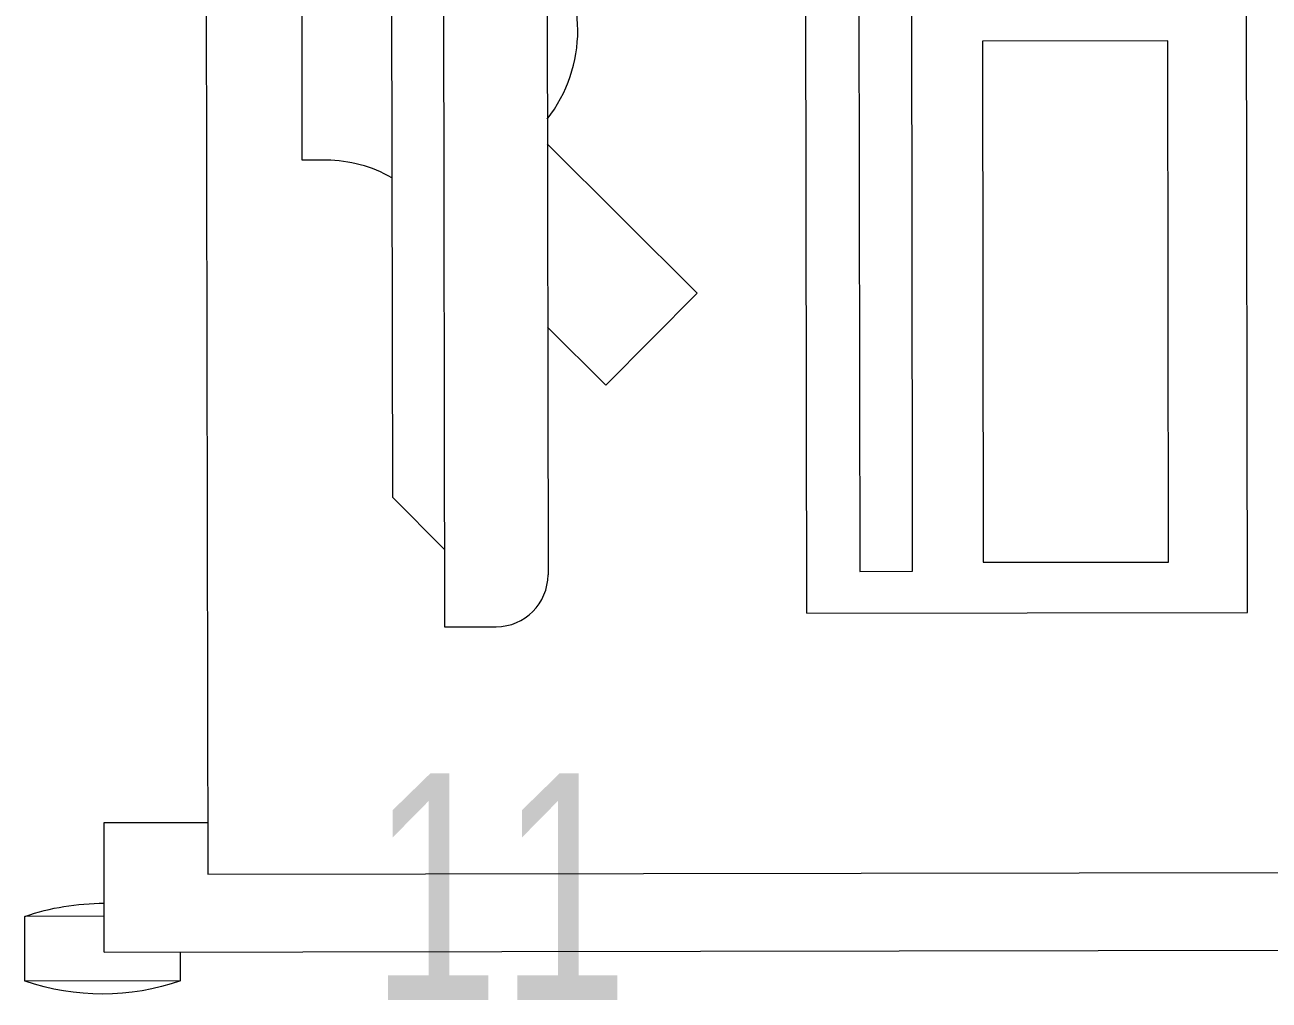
# Model space of a CAD drawing. Header units: millimetres. Extents: x -160614 to 59925, y -157025 to 0.
# Drawn here: x -105350.3 to -104870.3, y -114827.4 to -114451.3 of the extents above; entities that cross this region are included whole.
import ezdxf

# ---------------------------------------------------------------- set-up
doc = ezdxf.new("R2010")
doc.units = ezdxf.units.MM
doc.header["$LTSCALE"] = 8
doc.layers.add('72_EGR_EQP_TAG', color=9, linetype='Continuous', lineweight=5)
doc.layers.add('LOADING', color=9, linetype='Continuous', lineweight=5)
doc.styles.add('X3G_ENTITY_257CFD', font='swisscl.ttf', dxfattribs={"height": 200})

# ---------------------------------------------------------------- blocks, each defined once
blk = doc.blocks.new('workstation')
at = {"layer": 'LOADING'}
for p, q in [((2797.299, -990.665, 0), (2797.295, -993.165, 0)), ((2803.299, -990.675, 0), (2797.299, -990.665, 0)), ((2803.299, -990.675, 0), (2803.297, -991.786, 0)), ((2800.355, -991.781, 0), (2800.347, -996.781, 0)), ((2800.355, -991.781, 0), (2858.355, -991.877, 0)), ((2800.353, -993.17, 0), (2797.295, -993.165, 0)), ((2804.249, -1055.787, 0), (2804.35, -994.788, 0)), ((2804.35, -994.788, 0), (2854.35, -994.87, 0)), ((2800.347, -996.781, 0), (2804.347, -996.788, 0)), ((2813.402, -1050.332, 0), (2813.478, -1004.332, 0)), ((2813.478, -1004.332, 0), (2815.478, -1004.335, 0)), ((2827.457, -1004.855, 0), (2827.383, -1049.855, 0)), ((2827.457, -1004.855, 0), (2844.457, -1004.883, 0)), ((2844.457, -1004.883, 0), (2844.383, -1049.883, 0)), ((2817.405, -1048.338, 0), (2817.475, -1006.338, 0)), ((2829.442, -1039.863, 0), (2829.498, -1006.47, 0)), ((2829.498, -1006.47, 0), (2831.541, -1006.474, 0)), ((2831.541, -1006.474, 0), (2831.537, -1008.969, 0)), ((2834.231, -1026.922, 0), (2834.264, -1006.819, 0)), ((2834.264, -1006.819, 0), (2841.415, -1006.831, 0)), ((2841.415, -1006.831, 0), (2841.382, -1026.934, 0)), ((2811.47, -1009.328, 0), (2813.473, -1007.332, 0)), ((2811.41, -1045.328, 0), (2811.47, -1009.328, 0)), ((2831.537, -1008.969, 0), (2831.485, -1039.866, 0)), ((2807.996, -1022.323, 0), (2807.979, -1032.323, 0)), ((2808.925, -1022.324, 0), (2807.996, -1022.323, 0)), ((2841.382, -1026.934, 0), (2834.231, -1026.922, 0))]:
    blk.add_line(p, q, dxfattribs=at)
at = {"layer": 'LOADING', "extrusion": (1.65729e-10, -2.0259e-11, -1)}
for p, q in [((2817.459, -1015.886, 0), (2819.7, -1013.652, 0)), ((2823.23, -1017.193, 0), (2819.7, -1013.652, 0)), ((2817.447, -1022.957, 0), (2823.23, -1017.193, 0))]:
    blk.add_line(p, q, dxfattribs=at)
at = {"layer": 'LOADING'}
for centre, start, end in [((2800.285, -999.42, 0), 70.9805, 108.8298), ((2800.31, -984.42, 0), 250.9805, 270.2617)]:
    blk.add_arc(centre, 9.25, start, end, dxfattribs=at)
at = {"layer": 'LOADING', "extrusion": (1.03527e-10, -9.97581e-11, -1)}
for centre, major_axis, start_param, end_param in [((2815.475, -1006.335, 0), (1.412, -1.417), 3.926991, 5.497787), ((2808.933, -1017.324, 0), (-3.541, -3.53), -1.314396, -0.785398), ((2813.059, -1027.331, 0), (3.928, -3.941), 4.833569, 6.162005)]:
    blk.add_ellipse(centre, major_axis=major_axis, ratio=1, start_param=start_param, end_param=end_param, dxfattribs=at)
blk = doc.blocks.new('GF1')
at = {"layer": 'LOADING', "color": 9, "xscale": -10, "yscale": 10, "zscale": 10, "rotation": 180}
blk.add_blockref('workstation', (-133323.22, -124726.71, 0), dxfattribs=at)
at = {"layer": '72_EGR_EQP_TAG', "color": 9, "insert": (-105167.18, -114739.88, 0), "char_height": 87.473, "attachment_point": 2, "style": 'X3G_ENTITY_257CFD'}
blk.add_mtext('11', dxfattribs=at)

msp = doc.modelspace()

# ---------------------------------------------------------------- block references
at = {"layer": '72_EGR_EQP_TAG'}
msp.add_blockref('GF1', (0, 0), dxfattribs=at)

doc.saveas('drawing.dxf')
